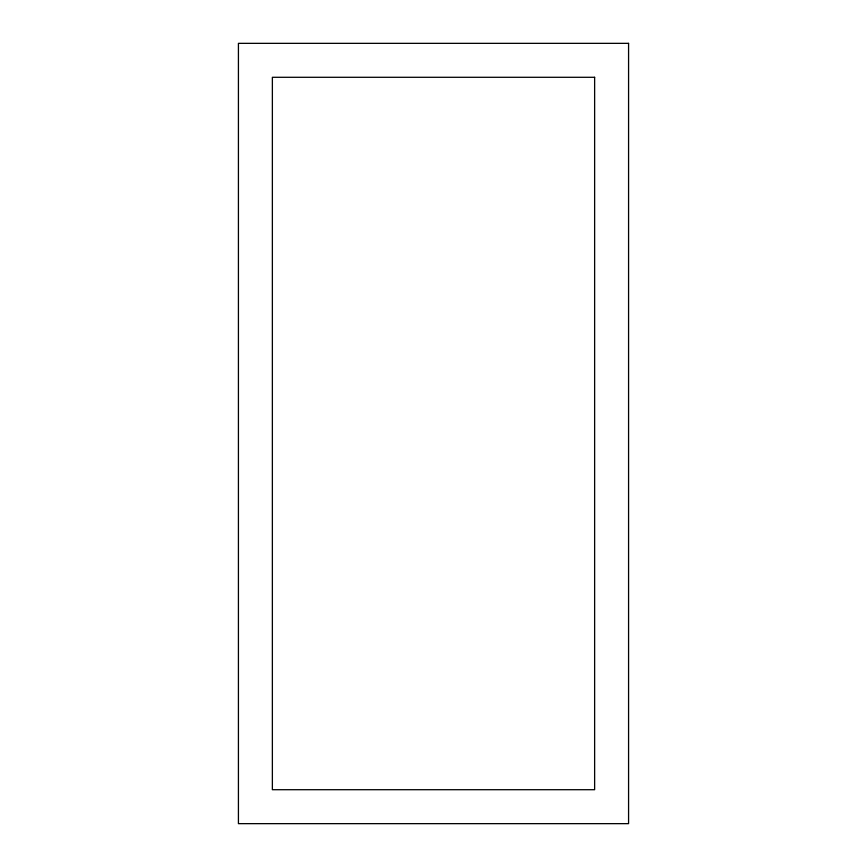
<?xml version="1.0" encoding="UTF-8"?>
<svg xmlns="http://www.w3.org/2000/svg" width="867" height="867" viewBox="0 0 867 867"><rect width="100%" height="100%" fill="white"/><g stroke="black" fill="none" stroke-linecap="round" stroke-linejoin="round"><path stroke-width="1.3" d="M628.575 43.35L238.425 43.35L238.425 823.65L628.575 823.65L628.575 43.35M594.632 77.293L272.368 77.293L272.368 789.707L594.632 789.707L594.632 77.293"/></g></svg>
